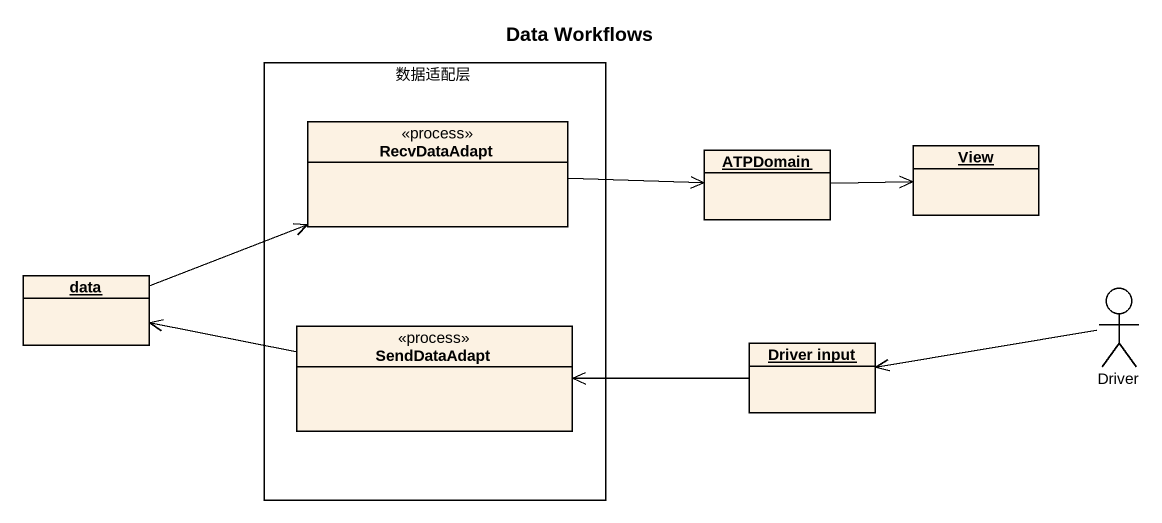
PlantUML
@startuml
title Data Workflows
allowmixing
hide circle
hide empty members
rectangle 数据适配层 {
  class RecvDataAdapt <<process>>
  class SendDataAdapt <<process>>
}
object ATPDomain
object View
object data
actor Driver
object "Driver input" as Driver_input
RecvDataAdapt -right-> ATPDomain
ATPDomain -right-> View
data -right-> RecvDataAdapt
Driver -left-> Driver_input
SendDataAdapt -left-> data
Driver_input -left-> SendDataAdapt
@enduml
